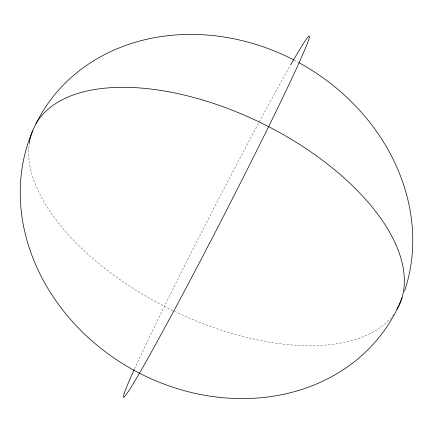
<?xml version="1.0" encoding="UTF-8"?>
<svg xmlns="http://www.w3.org/2000/svg" width="433" height="433" viewBox="0 0 433 433"><rect width="100%" height="100%" fill="white"/><g stroke="black" fill="none" stroke-linecap="round" stroke-linejoin="round"><path stroke-width="0.32" stroke-dasharray="2.17 1.62" d="M294.18 60.144A203.061 174.494 30.1 0 1 298.305 62.336M134.474 368.997A203.061 6.094 -62.8 0 1 290.408 65.356M393.64 314.423A203.061 103.671 26.2 0 1 177.925 312.972A203.061 103.671 26.2 0 1 29.163 144.081"/><path stroke-width="0.65" d="M402.122 297.688A203.061 174.494 30.1 0 1 148.27 377.484A203.061 174.494 30.1 0 1 34.191 127.491A203.061 174.494 30.1 0 1 293.585 59.841M298.894 62.655A203.061 174.494 30.1 0 1 404.444 291.328M290.711 64.831A203.061 6.094 -62.8 0 1 282.809 97.485A203.061 6.094 -62.8 0 1 161.552 333.594A203.061 6.094 -62.8 0 1 134.23 369.533M29.249 143.447A203.061 103.671 26.2 0 1 32.567 130.766M36.053 123.584A203.061 103.671 26.2 0 1 268.741 126.739A203.061 103.671 26.2 0 1 396.947 309.416"/></g></svg>
